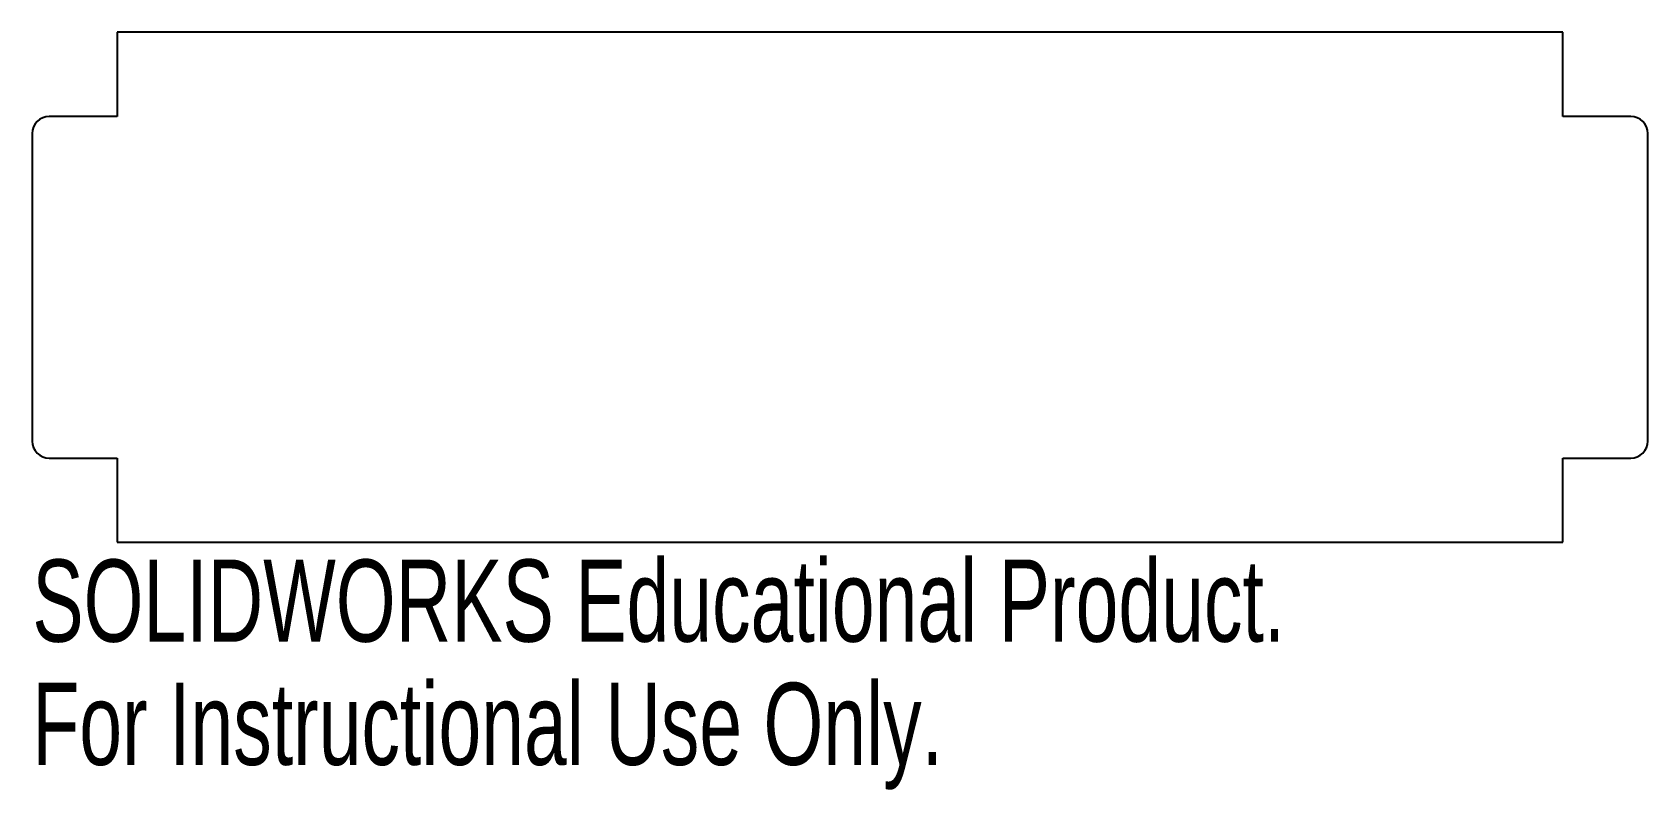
# Model space of a CAD drawing. Header units: millimetres. Extents: x -5 to 90, y -14.6 to 30.
import ezdxf

# ---------------------------------------------------------------- set-up
doc = ezdxf.new("R2010")
doc.units = ezdxf.units.MM
doc.styles.add('SLDTEXTSTYLE0', font='TXT', dxfattribs={"width": 0.7})

msp = doc.modelspace()

# ---------------------------------------------------------------- linework, layer by layer
at = {"color": 7, "linetype": 'Continuous', "lineweight": 25}
for p, q in [((0, 30), (0, 25.05)), ((85, 30), (0, 30)), ((85, 25.05), (85, 30)), ((0, 25.05), (-4, 25.05)), ((89, 25.05), (85, 25.05)), ((-5, 24.05), (-5, 5.95)), ((90, 5.95), (90, 24.05)), ((-4, 4.95), (0, 4.95)), ((0, 4.95), (0, 0)), ((85, 4.95), (89, 4.95)), ((85, 0), (85, 4.95)), ((0, 0), (85, 0))]:
    msp.add_line(p, q, dxfattribs=at)
for centre, start, end in [((-4, 24.05), 90, 180), ((89, 24.05), 0, 90), ((-4, 5.95), 180, 270), ((89, 5.95), 270, 0)]:
    msp.add_arc(centre, 1, start, end, dxfattribs=at)

# ---------------------------------------------------------------- texts
at = {"color": 7, "linetype": 'Continuous', "char_height": 4.83362, "attachment_point": 1, "style": 'SLDTEXTSTYLE0'}
for s, insert in [('SOLIDWORKS Educational Product.', (-5, -1.02)), ('For Instructional Use Only.', (-5, -8.27))]:
    msp.add_mtext(s, dxfattribs=dict(at, insert=insert))

doc.saveas('drawing.dxf')
